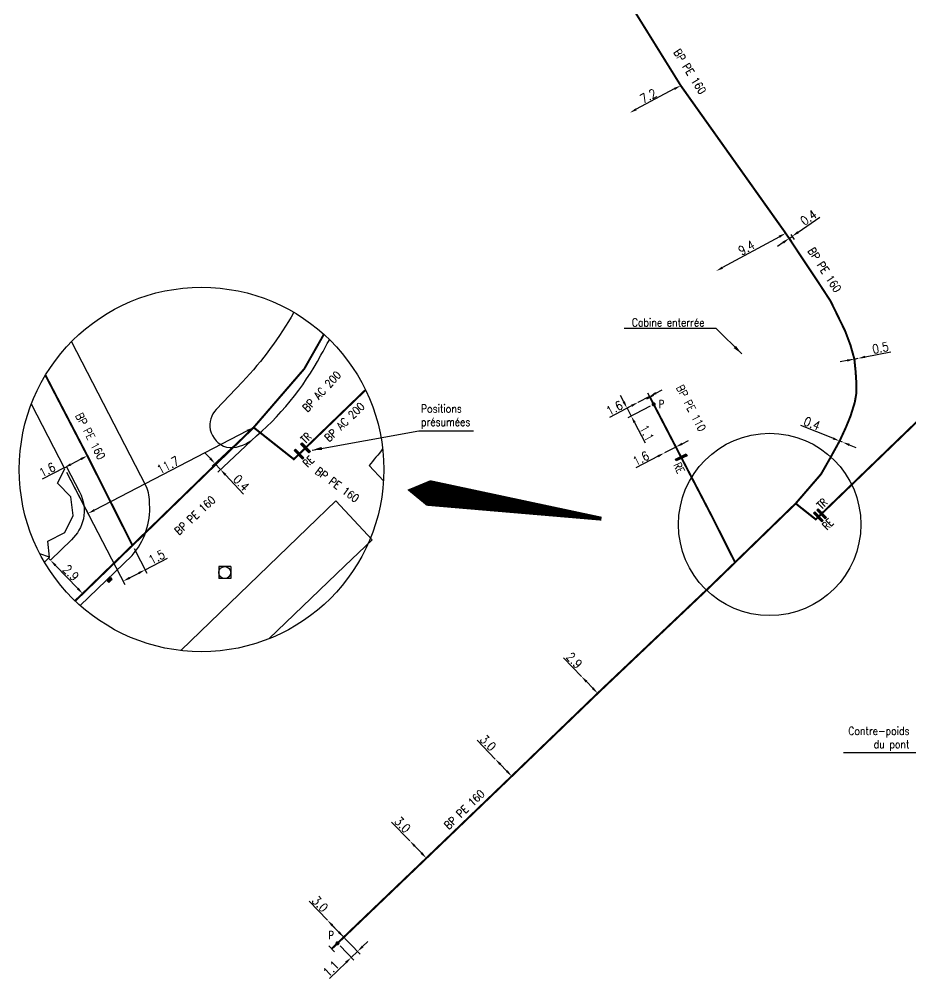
# Model space of a CAD drawing. Header units: millimetres. Extents: x 185000 to 186000, y 127990 to 129010.
# Drawn here: x 185742 to 185853.4, y 128141.6 to 128261.5 of the extents above; entities that cross this region are included whole.
import ezdxf
from ezdxf.enums import TextEntityAlignment as Align

# ---------------------------------------------------------------- set-up
doc = ezdxf.new("R2010")
doc.units = ezdxf.units.MM
doc.header["$PDMODE"] = 34
doc.linetypes.add('L_25_AP', pattern=[2000, 1000, 1000])
doc.linetypes.add('L_25_PE', pattern=[2000, 1000, 1000])
doc.layers.get('0').update_dxf_attribs({"linetype": 'CONTINUOUS'})
doc.layers.get('DEFPOINTS').update_dxf_attribs({"linetype": 'CONTINUOUS'})
for name, color, linetype in [('L_150', 1, 'CONTINUOUS'), ('L_300', 7, 'CONTINUOUS'), ('L_340', 7, 'CONTINUOUS'), ('L_900', 7, 'CONTINUOUS')]:
    doc.layers.add(name, color=color, linetype=linetype)
doc.styles.add('G_ROMANS', font='ROMANS.SHX', dxfattribs={"width": 0.75})
doc.styles.get("Standard").update_dxf_attribs({"font": 'romans.shx', "width": 0.85})
doc.dimstyles.get("Standard").update_dxf_attribs({"dimtxt": 1.5, "dimasz": 1.2, "dimexe": 0.625, "dimexo": 0.625, "dimgap": 0.25, "dimtad": 1, "dimdec": 1, "dimzin": 0, "dimdsep": 46, "dimtxsty": 'Standard', "dimcen": -0.5, "dimadec": 0, "dimazin": 0, "dimtfac": 1, "dimtdec": 1, "dimtmove": 0, "dimatfit": 3, "dimfxl": 0, "dimtolj": 1, "dimtzin": 0, "dimarcsym": 0})

# ---------------------------------------------------------------- blocks, each defined once
blk = doc.blocks.new('*D153')
at = {"layer": 'DEFPOINTS', "color": 0, "linetype": 'Continuous', "transparency": 16777216}
for p in [(185824.68, 128253.19), (185818.33, 128249.8), (185818.33, 128249.8)]:
    blk.add_point(p, dxfattribs=at)
at = {"layer": 'L_150', "color": 0, "linetype": 'Continuous', "lineweight": -2, "transparency": 16777216}
blk.add_line((185823.88, 128252.77), (185819.12, 128250.23), dxfattribs=at)
at = {"layer": 'L_150', "color": 0, "linetype": 'Continuous', "transparency": 16777216}
for points in [[(185823.81, 128252.9), (185823.95, 128252.64), (185824.68, 128253.19)], [(185819.05, 128250.36), (185819.19, 128250.09), (185818.33, 128249.8)]]:
    blk.add_solid(points, dxfattribs=at)
at = {"layer": 'L_150', "color": 0, "linetype": 'Continuous', "transparency": 16777216, "insert": (185820.64, 128251.89), "char_height": 1.125, "attachment_point": 5, "rotation": 28.116}
blk.add_mtext('\\A1;7.2', dxfattribs=at)
blk = doc.blocks.new('*D155')
at = {"layer": 'DEFPOINTS', "color": 0, "linetype": 'Continuous', "transparency": 16777216}
for p in [(185837.79, 128234.74), (185829.1, 128230.01), (185829.1, 128230.01)]:
    blk.add_point(p, dxfattribs=at)
at = {"layer": 'L_150', "color": 0, "linetype": 'Continuous', "lineweight": -2, "transparency": 16777216}
blk.add_line((185837, 128234.31), (185829.89, 128230.44), dxfattribs=at)
at = {"layer": 'L_150', "color": 0, "linetype": 'Continuous', "transparency": 16777216}
for points in [[(185836.92, 128234.44), (185837.07, 128234.18), (185837.79, 128234.74)], [(185829.82, 128230.57), (185829.96, 128230.31), (185829.1, 128230.01)]]:
    blk.add_solid(points, dxfattribs=at)
at = {"layer": 'L_150', "color": 0, "linetype": 'Continuous', "transparency": 16777216, "insert": (185832.9, 128232.93), "char_height": 1.125, "attachment_point": 5, "rotation": 28.5657}
blk.add_mtext('\\A1;9.4', dxfattribs=at)
blk = doc.blocks.new('*D156')
at = {"layer": 'DEFPOINTS', "color": 0, "linetype": 'Continuous', "transparency": 16777216}
for p in [(185846.37, 128219.02), (185846.84, 128219.11), (185846.84, 128219.11)]:
    blk.add_point(p, dxfattribs=at)
at = {"layer": 'L_150', "color": 0, "linetype": 'Continuous', "lineweight": -2, "transparency": 16777216}
for p, q in [((185847.72, 128219.28), (185850.94, 128219.91)), ((185845.49, 128218.84), (185844.6, 128218.67)), ((185846.37, 128219.02), (185846.84, 128219.11))]:
    blk.add_line(p, q, dxfattribs=at)
at = {"layer": 'L_150', "color": 0, "linetype": 'Continuous', "transparency": 16777216}
for points in [[(185845.46, 128218.99), (185845.51, 128218.7), (185846.37, 128219.02)], [(185847.69, 128219.43), (185847.75, 128219.14), (185846.84, 128219.11)]]:
    blk.add_solid(points, dxfattribs=at)
at = {"layer": 'L_150', "color": 0, "linetype": 'Continuous', "transparency": 16777216, "insert": (185849.63, 128220.42), "char_height": 1.125, "attachment_point": 5, "rotation": 11.0788}
blk.add_mtext('\\A1;0.5', dxfattribs=at)
blk = doc.blocks.new('*D157')
at = {"layer": 'DEFPOINTS', "color": 0, "linetype": 'Continuous', "transparency": 16777216}
for p in [(185844.53, 128208.78), (185844.9, 128208.63), (185844.9, 128208.63)]:
    blk.add_point(p, dxfattribs=at)
at = {"layer": 'L_150', "color": 0, "linetype": 'Continuous', "lineweight": -2, "transparency": 16777216}
for p, q in [((185843.69, 128209.12), (185839.69, 128210.71)), ((185844.9, 128208.63), (185844.53, 128208.78)), ((185845.73, 128208.3), (185846.57, 128207.97))]:
    blk.add_line(p, q, dxfattribs=at)
at = {"layer": 'L_150', "color": 0, "linetype": 'Continuous', "transparency": 16777216}
for points in [[(185843.75, 128209.25), (185843.63, 128208.98), (185844.53, 128208.78)], [(185845.79, 128208.44), (185845.68, 128208.16), (185844.9, 128208.63)]]:
    blk.add_solid(points, dxfattribs=at)
at = {"layer": 'L_150', "color": 0, "linetype": 'Continuous', "transparency": 16777216, "insert": (185841.09, 128210.96), "char_height": 1.125, "attachment_point": 5, "rotation": 338.248}
blk.add_mtext('\\A1;0.4', dxfattribs=at)
blk = doc.blocks.new('*D158')
at = {"layer": 'DEFPOINTS', "color": 0, "linetype": 'Continuous', "transparency": 16777216}
for p in [(185819.34, 128213.6), (185819.34, 128213.6), (185821.29, 128213.38)]:
    blk.add_point(p, dxfattribs=at)
at = {"layer": 'L_150', "color": 0, "linetype": 'Continuous', "lineweight": -2, "transparency": 16777216}
for p, q in [((185821.07, 128213.8), (185820.56, 128214.76)), ((185821.58, 128214.77), (185822.38, 128215.18)), ((185820.78, 128214.35), (185819.34, 128213.6)), ((185818.54, 128213.18), (185815.76, 128211.72))]:
    blk.add_line(p, q, dxfattribs=at)
at = {"layer": 'L_150', "color": 0, "linetype": 'Continuous', "transparency": 16777216}
for points in [[(185821.51, 128214.9), (185821.65, 128214.63), (185820.78, 128214.35)], [(185818.47, 128213.31), (185818.61, 128213.05), (185819.34, 128213.6)]]:
    blk.add_solid(points, dxfattribs=at)
at = {"layer": 'L_150', "color": 0, "linetype": 'Continuous', "transparency": 16777216, "insert": (185816.4, 128212.91), "char_height": 1.125, "attachment_point": 5, "rotation": 27.5888}
blk.add_mtext('\\A1;1.6', dxfattribs=at)
blk = doc.blocks.new('*D159')
at = {"layer": 'DEFPOINTS', "color": 0, "linetype": 'Continuous', "transparency": 16777216}
for p in [(185824.05, 128208.02), (185822.64, 128207.28), (185822.64, 128207.28)]:
    blk.add_point(p, dxfattribs=at)
at = {"layer": 'L_150', "color": 0, "linetype": 'Continuous', "lineweight": -2, "transparency": 16777216}
for p, q in [((185824.85, 128208.43), (185825.65, 128208.85)), ((185824.05, 128208.02), (185822.64, 128207.28)), ((185821.84, 128206.87), (185819.05, 128205.42))]:
    blk.add_line(p, q, dxfattribs=at)
at = {"layer": 'L_150', "color": 0, "linetype": 'Continuous', "transparency": 16777216}
for points in [[(185824.78, 128208.56), (185824.92, 128208.3), (185824.05, 128208.02)], [(185821.77, 128207), (185821.91, 128206.74), (185822.64, 128207.28)]]:
    blk.add_solid(points, dxfattribs=at)
at = {"layer": 'L_150', "color": 0, "linetype": 'Continuous', "transparency": 16777216, "insert": (185819.7, 128206.6), "char_height": 1.125, "attachment_point": 5, "rotation": 27.4272}
blk.add_mtext('\\A1;1.6', dxfattribs=at)
blk = doc.blocks.new('*D160')
at = {"layer": 'DEFPOINTS', "color": 0, "linetype": 'Continuous', "transparency": 16777216}
for p in [(185812.27, 128179.36), (185812.27, 128179.36), (185814.3, 128177.25)]:
    blk.add_point(p, dxfattribs=at)
at = {"layer": 'L_150', "color": 0, "linetype": 'Continuous', "lineweight": -2, "transparency": 16777216}
for p, q in [((185812.27, 128179.36), (185810.03, 128181.7)), ((185813.68, 128177.9), (185812.9, 128178.72))]:
    blk.add_line(p, q, dxfattribs=at)
at = {"layer": 'L_150', "color": 0, "linetype": 'Continuous', "transparency": 16777216}
for points in [[(185813.01, 128178.82), (185812.79, 128178.61), (185812.27, 128179.36)], [(185813.79, 128178), (185813.57, 128177.8), (185814.3, 128177.25)]]:
    blk.add_solid(points, dxfattribs=at)
at = {"layer": 'L_150', "color": 0, "linetype": 'Continuous', "transparency": 16777216, "insert": (185811.38, 128181.37), "char_height": 1.125, "attachment_point": 5, "rotation": 313.8499}
blk.add_mtext('\\A1;2.9', dxfattribs=at)
blk = doc.blocks.new('*D161')
at = {"layer": 'DEFPOINTS', "color": 0, "linetype": 'Continuous', "transparency": 16777216}
for p in [(185801.51, 128169.03), (185801.51, 128169.03), (185803.56, 128166.89)]:
    blk.add_point(p, dxfattribs=at)
at = {"layer": 'L_150', "color": 0, "linetype": 'Continuous', "lineweight": -2, "transparency": 16777216}
for p, q in [((185801.51, 128169.03), (185799.24, 128171.39)), ((185802.94, 128167.54), (185802.14, 128168.38))]:
    blk.add_line(p, q, dxfattribs=at)
at = {"layer": 'L_150', "color": 0, "linetype": 'Continuous', "transparency": 16777216}
for points in [[(185802.25, 128168.48), (185802.03, 128168.28), (185801.51, 128169.03)], [(185803.05, 128167.65), (185802.83, 128167.44), (185803.56, 128166.89)]]:
    blk.add_solid(points, dxfattribs=at)
at = {"layer": 'L_150', "color": 0, "linetype": 'Continuous', "transparency": 16777216, "insert": (185800.61, 128171.06), "char_height": 1.125, "attachment_point": 5, "rotation": 313.8499}
blk.add_mtext('\\A1;3.0', dxfattribs=at)
blk = doc.blocks.new('*D162')
at = {"layer": 'DEFPOINTS', "color": 0, "linetype": 'Continuous', "transparency": 16777216}
for p in [(185790.83, 128158.81), (185790.83, 128158.81), (185792.9, 128156.65)]:
    blk.add_point(p, dxfattribs=at)
at = {"layer": 'L_150', "color": 0, "linetype": 'Continuous', "lineweight": -2, "transparency": 16777216}
for p, q in [((185790.83, 128158.81), (185788.56, 128161.17)), ((185792.28, 128157.3), (185791.46, 128158.16))]:
    blk.add_line(p, q, dxfattribs=at)
at = {"layer": 'L_150', "color": 0, "linetype": 'Continuous', "transparency": 16777216}
for points in [[(185791.56, 128158.26), (185791.35, 128158.06), (185790.83, 128158.81)], [(185792.39, 128157.41), (185792.17, 128157.2), (185792.9, 128156.65)]]:
    blk.add_solid(points, dxfattribs=at)
at = {"layer": 'L_150', "color": 0, "linetype": 'Continuous', "transparency": 16777216, "insert": (185789.92, 128160.83), "char_height": 1.125, "attachment_point": 5, "rotation": 313.8805}
blk.add_mtext('\\A1;3.0', dxfattribs=at)
blk = doc.blocks.new('*D163')
at = {"layer": 'DEFPOINTS', "color": 0, "linetype": 'Continuous', "transparency": 16777216}
for p in [(185780.53, 128148.9), (185781.8, 128146.02), (185784.29, 128144.99)]:
    blk.add_point(p, dxfattribs=at)
at = {"layer": 'L_300', "color": 0, "linetype": 'Continuous', "lineweight": -2, "transparency": 16777216}
for p, q in [((185780.85, 128148.56), (185784.62, 128144.65)), ((185782.13, 128145.68), (185783.84, 128143.9)), ((185784.94, 128145.61), (185785.59, 128146.24)), ((185784.29, 128144.99), (185783.51, 128144.24)), ((185782.87, 128143.62), (185780.8, 128141.63))]:
    blk.add_line(p, q, dxfattribs=at)
at = {"layer": 'L_300', "color": 0, "linetype": 'Continuous', "transparency": 16777216}
for points in [[(185784.84, 128145.72), (185785.05, 128145.51), (185784.29, 128144.99)], [(185782.76, 128143.73), (185782.97, 128143.51), (185783.51, 128144.24)]]:
    blk.add_solid(points, dxfattribs=at)
at = {"layer": 'L_300', "color": 0, "linetype": 'Continuous', "transparency": 16777216, "insert": (185780.98, 128142.85), "char_height": 1.125, "attachment_point": 5, "rotation": 43.8805}
blk.add_mtext('\\A1;1.1', dxfattribs=at)
blk = doc.blocks.new('*D164')
at = {"layer": 'DEFPOINTS', "color": 0, "linetype": 'Continuous', "transparency": 16777216}
for p in [(185780.53, 128148.9), (185780.53, 128148.9), (185782.58, 128146.77)]:
    blk.add_point(p, dxfattribs=at)
at = {"layer": 'L_150', "color": 0, "linetype": 'Continuous', "lineweight": -2, "transparency": 16777216}
for p, q in [((185780.53, 128148.9), (185778.26, 128151.27)), ((185781.96, 128147.42), (185781.15, 128148.25))]:
    blk.add_line(p, q, dxfattribs=at)
at = {"layer": 'L_150', "color": 0, "linetype": 'Continuous', "transparency": 16777216}
for points in [[(185781.26, 128148.36), (185781.05, 128148.15), (185780.53, 128148.9)], [(185782.07, 128147.52), (185781.85, 128147.31), (185782.58, 128146.77)]]:
    blk.add_solid(points, dxfattribs=at)
at = {"layer": 'L_150', "color": 0, "linetype": 'Continuous', "transparency": 16777216, "insert": (185779.62, 128150.93), "char_height": 1.125, "attachment_point": 5, "rotation": 313.8805}
blk.add_mtext('\\A1;3.0', dxfattribs=at)
blk = doc.blocks.new('L_340_07')
at = {"color": 0, "linetype": 'Continuous', "const_width": 0.25, "flags": 128}
blk.add_lwpolyline([(0, 0), (0.35, 0)], dxfattribs=at)
at = {"color": 0, "linetype": 'Continuous', "flags": 128}
blk.add_lwpolyline([(0.35, -0.5), (0.35, 0.5)], dxfattribs=at)
at = {"color": 0, "linetype": 'Continuous', "width": 0.75, "flags": 3}
for tag, p in [('DEF_LEG', (0.72, -3.47)), ('DEF_COUP', (0.72, -5.97)), ('DEF_TYPE', (0.72, -8.47))]:
    blk.add_attdef(tag, text='', height=1.2, dxfattribs=at).set_placement(p, align=Align.MIDDLE)
blk = doc.blocks.new('*D166')
at = {"layer": 'DEFPOINTS', "color": 0, "linetype": 'Continuous', "transparency": 16777216}
for p in [(185819.34, 128213.6), (185817.97, 128212.88), (185821.3, 128213.36)]:
    blk.add_point(p, dxfattribs=at)
at = {"layer": 'L_300', "color": 0, "linetype": 'Continuous', "lineweight": -2, "transparency": 16777216}
for p, q in [((185817.56, 128213.68), (185817.14, 128214.48)), ((185818.92, 128213.38), (185817.56, 128212.66)), ((185817.97, 128212.88), (185818.49, 128211.89)), ((185820.88, 128213.14), (185818.08, 128211.67)), ((185818.91, 128211.09), (185820.24, 128208.55))]:
    blk.add_line(p, q, dxfattribs=at)
at = {"layer": 'L_300', "color": 0, "linetype": 'Continuous', "transparency": 16777216}
for points in [[(185817.69, 128213.75), (185817.42, 128213.61), (185817.97, 128212.88)], [(185819.04, 128211.16), (185818.78, 128211.02), (185818.49, 128211.89)]]:
    blk.add_solid(points, dxfattribs=at)
at = {"layer": 'L_300', "color": 0, "linetype": 'Continuous', "transparency": 16777216, "insert": (185820.45, 128209.77), "char_height": 1.125, "attachment_point": 5, "rotation": 297.5888}
blk.add_mtext('\\A1;1.1', dxfattribs=at)
blk = doc.blocks.new('L_340_21')
at = {"linetype": 'Continuous'}
blk.add_hatch(color=0, dxfattribs=at).paths.add_polyline_path([(0.125, 0.75), (-0.125, 0.75), (-0.125, -0.75), (0.125, -0.75)])
at = {"color": 0, "linetype": 'Continuous'}
blk.add_lwpolyline([(-0.125, 0.75), (0.125, 0.75), (0.125, -0.75), (-0.125, -0.75)], close=True, dxfattribs=at)
at = {"color": 0, "linetype": 'Continuous', "width": 0.75}
for tag, height, flags, p in [('RE', 1, 8, (0, 2)), ('DEF_LEG', 1.2, 3, (0, -5)), ('DEF_COUP', 1.2, 3, (0, -7.5)), ('DEF_TYPE', 1.2, 3, (0, -10))]:
    blk.add_attdef(tag, text='', height=height, dxfattribs=dict(at, flags=flags)).set_placement(p, align=Align.MIDDLE)
blk = doc.blocks.new('L_340_19')
at = {"linetype": 'Continuous'}
blk.add_hatch(color=0, dxfattribs=at).paths.add_polyline_path([(0.12, 0.75), (-0.12, 0.75), (-0.12, -0.75), (0.12, -0.75)])
at = {"color": 0, "linetype": 'Continuous'}
blk.add_lwpolyline([(-0.12, 0.75), (0.12, 0.75), (0.12, -0.75), (-0.12, -0.75)], close=True, dxfattribs=at)
at = {"color": 0, "linetype": 'Continuous', "width": 0.75}
for tag, height, flags, p in [('TR', 1, 8, (0, 1.98)), ('DEF_LEG', 1.2, 3, (0, -5)), ('DEF_COUP', 1.2, 3, (0, -7.5)), ('DEF_TYPE', 1.2, 3, (0, -10))]:
    blk.add_attdef(tag, text='', height=height, dxfattribs=dict(at, flags=flags)).set_placement(p, align=Align.MIDDLE)
blk = doc.blocks.new('L_300_12')
at = {"color": 0, "linetype": 'Continuous', "const_width": 0.248, "flags": 128}
blk.add_lwpolyline([(-0.13, 0, 1), (0.13, 0, 1)], format="xyb", close=True, dxfattribs=at)
at = {"linetype": 'Continuous', "style": 'G_ROMANS', "width": 0.75}
blk.add_attdef('P', text='', height=1, dxfattribs=at).set_placement((0, 1.33), align=Align.MIDDLE_CENTER)
at = {"color": 0, "linetype": 'Continuous', "width": 0.75, "flags": 3}
for tag, p in [('DEF_LEG', (0, -5)), ('DEF_COUP', (0, -7.5)), ('DEF_TYPE', (0, -10))]:
    blk.add_attdef(tag, text='', height=1.2, dxfattribs=at).set_placement(p, align=Align.MIDDLE)
blk = doc.blocks.new('*D219')
at = {"layer": 'DEFPOINTS', "color": 0, "linetype": 'Continuous', "transparency": 16777216}
for p in [(185837.79, 128234.74), (185838.18, 128234.96), (185838.6, 128234.35)]:
    blk.add_point(p, dxfattribs=at)
at = {"layer": 'L_150', "color": 0, "linetype": 'Continuous', "lineweight": -2, "transparency": 16777216}
for p, q in [((185839.34, 128234.87), (185842.07, 128236.76)), ((185838.05, 128234.36), (185838.5, 128233.71)), ((185838.23, 128234.1), (185838.6, 128234.35)), ((185838.45, 128234.58), (185838.87, 128233.97)), ((185837.49, 128233.58), (185836.75, 128233.07))]:
    blk.add_line(p, q, dxfattribs=at)
at = {"layer": 'L_150', "color": 0, "linetype": 'Continuous', "transparency": 16777216}
for points in [[(185837.41, 128233.71), (185837.58, 128233.46), (185838.23, 128234.1)], [(185839.26, 128234.99), (185839.43, 128234.74), (185838.6, 128234.35)]]:
    blk.add_solid(points, dxfattribs=at)
at = {"layer": 'L_150', "color": 0, "linetype": 'Continuous', "transparency": 16777216, "insert": (185840.65, 128236.69), "char_height": 1.125, "attachment_point": 5, "rotation": 34.76}
blk.add_mtext('\\A1;0.4', dxfattribs=at)
blk = doc.blocks.new('T400')
for p, q in [((-0.15, 0.3), (0.15, 0.3)), ((-0.15, -0.25), (-0.15, 0.3)), ((-0.15, 0.15), (0.15, 0.15)), ((-0.15, 0), (0.15, 0)), ((0.15, 0.3), (0.15, -0.25)), ((-0.15, -0.15), (0.15, -0.15)), ((-0.15, -0.25), (-0.15, -0.3)), ((-0.15, -0.3), (0.15, -0.3)), ((0.15, -0.3), (0.15, -0.25))]:
    blk.add_line(p, q)
blk = doc.blocks.new('*D1813')
at = {"layer": 'DEFPOINTS', "color": 0, "linetype": 'Continuous', "transparency": 16777216}
for p in [(185745.94, 128193.88), (185745.94, 128193.88), (185749.96, 128189.7)]:
    blk.add_point(p, dxfattribs=at)
at = {"layer": 'L_900', "color": 0, "linetype": 'Continuous', "lineweight": -2, "transparency": 16777216}
blk.add_line((185749.34, 128190.35), (185746.56, 128193.23), dxfattribs=at)
at = {"layer": 'L_900', "color": 0, "linetype": 'Continuous', "transparency": 16777216}
for points in [[(185746.67, 128193.34), (185746.46, 128193.13), (185745.94, 128193.88)], [(185749.45, 128190.46), (185749.23, 128190.25), (185749.96, 128189.7)]]:
    blk.add_solid(points, dxfattribs=at)
at = {"layer": 'L_900', "color": 0, "linetype": 'Continuous', "transparency": 16777216, "insert": (185748.49, 128192.31), "char_height": 1.125, "attachment_point": 5, "rotation": 313.9143}
blk.add_mtext('\\A1;2.9', dxfattribs=at)
blk = doc.blocks.new('*D1814')
at = {"layer": 'DEFPOINTS', "color": 0, "linetype": 'Continuous', "ltscale": 0.5, "transparency": 16777216}
for p in [(185771.32, 128210.47), (185771.35, 128209.12), (185767.18, 128205.22)]:
    blk.add_point(p, dxfattribs=at)
at = {"layer": 'L_900', "color": 0, "linetype": 'Continuous', "lineweight": -2, "ltscale": 0.5, "transparency": 16777216}
for p, q in [((185770.97, 128210.15), (185766.15, 128205.64)), ((185771.01, 128208.8), (185766.83, 128204.9)), ((185765.88, 128206.62), (185765.26, 128207.27)), ((185766.49, 128205.96), (185767.18, 128205.22)), ((185767.79, 128204.57), (185770.06, 128202.14))]:
    blk.add_line(p, q, dxfattribs=at)
at = {"layer": 'L_900', "color": 0, "linetype": 'Continuous', "ltscale": 0.5, "transparency": 16777216}
for points in [[(185765.99, 128206.72), (185765.77, 128206.51), (185766.49, 128205.96)], [(185767.9, 128204.67), (185767.68, 128204.46), (185767.18, 128205.22)]]:
    blk.add_solid(points, dxfattribs=at)
at = {"layer": 'L_900', "color": 0, "linetype": 'Continuous', "ltscale": 0.5, "transparency": 16777216, "insert": (185769.78, 128203.54), "char_height": 1.125, "attachment_point": 5, "rotation": 313.0543}
blk.add_mtext('\\A1;0.4', dxfattribs=at)
blk = doc.blocks.new('*D1815')
at = {"layer": 'DEFPOINTS', "color": 0, "linetype": 'Continuous', "transparency": 16777216}
for p in [(185771.32, 128210.47), (185747.74, 128205.31), (185750.64, 128199.73)]:
    blk.add_point(p, dxfattribs=at)
at = {"layer": 'L_900', "color": 0, "linetype": 'Continuous', "lineweight": -2, "transparency": 16777216}
for p, q in [((185770.52, 128210.05), (185751.43, 128200.15)), ((185747.96, 128204.89), (185750.85, 128199.32))]:
    blk.add_line(p, q, dxfattribs=at)
at = {"layer": 'L_900', "color": 0, "linetype": 'Continuous', "transparency": 16777216}
for points in [[(185770.45, 128210.18), (185770.59, 128209.92), (185771.32, 128210.47)], [(185751.37, 128200.28), (185751.5, 128200.01), (185750.64, 128199.73)]]:
    blk.add_solid(points, dxfattribs=at)
at = {"layer": 'L_900', "color": 0, "linetype": 'Continuous', "transparency": 16777216, "insert": (185760.63, 128205.77), "char_height": 1.125, "attachment_point": 5, "rotation": 27.4272}
blk.add_mtext('\\A1;11.7', dxfattribs=at)
blk = doc.blocks.new('*D1816')
at = {"layer": 'DEFPOINTS', "color": 0, "linetype": 'Continuous', "transparency": 16777216}
for p in [(185747.74, 128205.31), (185756.18, 128195.74), (185755.03, 128191.26)]:
    blk.add_point(p, dxfattribs=at)
at = {"layer": 'L_900', "color": 0, "linetype": 'Continuous', "lineweight": -2, "transparency": 16777216}
for p, q in [((185747.96, 128204.89), (185755.25, 128190.85)), ((185756.39, 128195.33), (185757.98, 128192.27)), ((185757.76, 128192.68), (185760.55, 128194.13)), ((185755.83, 128191.68), (185756.97, 128192.27))]:
    blk.add_line(p, q, dxfattribs=at)
at = {"layer": 'L_900', "color": 0, "linetype": 'Continuous', "transparency": 16777216}
for points in [[(185756.9, 128192.4), (185757.03, 128192.14), (185757.76, 128192.68)], [(185755.76, 128191.81), (185755.9, 128191.55), (185755.03, 128191.26)]]:
    blk.add_solid(points, dxfattribs=at)
at = {"layer": 'L_900', "color": 0, "linetype": 'Continuous', "transparency": 16777216, "insert": (185759.21, 128194.28), "char_height": 1.125, "attachment_point": 5, "rotation": 27.4272}
blk.add_mtext('\\A1;1.5', dxfattribs=at)
blk = doc.blocks.new('*D1817')
at = {"layer": 'DEFPOINTS', "color": 0, "linetype": 'Continuous', "transparency": 16777216}
for p in [(185750.55, 128206.93), (185747.67, 128205.44), (185747.67, 128205.44)]:
    blk.add_point(p, dxfattribs=at)
at = {"layer": 'L_900', "color": 0, "linetype": 'Continuous', "lineweight": -2, "transparency": 16777216}
for p, q in [((185749.75, 128206.52), (185748.47, 128205.85)), ((185747.67, 128205.44), (185744.89, 128203.99))]:
    blk.add_line(p, q, dxfattribs=at)
at = {"layer": 'L_900', "color": 0, "linetype": 'Continuous', "transparency": 16777216}
for points in [[(185749.68, 128206.65), (185749.82, 128206.38), (185750.55, 128206.93)], [(185748.4, 128205.99), (185748.54, 128205.72), (185747.67, 128205.44)]]:
    blk.add_solid(points, dxfattribs=at)
at = {"layer": 'L_900', "color": 0, "linetype": 'Continuous', "transparency": 16777216, "insert": (185745.53, 128205.17), "char_height": 1.125, "attachment_point": 5, "rotation": 27.4272}
blk.add_mtext('\\A1;1.6', dxfattribs=at)

msp = doc.modelspace()

# ---------------------------------------------------------------- linework, layer by layer
at = {"layer": 'L_150', "linetype": 'L_25_PE', "const_width": 0.25, "flags": 128}
for points in [[(185794.89, 128309.69), (185795.09, 128309.4), (185794.1, 128307.36), (185795.69, 128305.03), (185801.5, 128296.05), (185808.13, 128286.89), (185818.33, 128272.14), (185818.49, 128271.89), (185816.77, 128265.93), (185824.68, 128253.19), (185837.79, 128234.74), (185841.99, 128228.42), (185843.4, 128226.26), (185845.23, 128222.5), (185845.88, 128220.77), (185846.37, 128219.02), (185846.53, 128217.44), (185846.63, 128215.9), (185846.63, 128214.79), (185846.42, 128213.59), (185845.89, 128211.88), (185845.31, 128210.47), (185844.53, 128208.78), (185843.31, 128206.57), (185842.21, 128204.64), (185839.04, 128200.97), (185839.04, 128200.97), (185831.47, 128193.61), (185828.36, 128190.59), (185814.3, 128177.25), (185803.56, 128166.89), (185792.9, 128156.65), (185782.58, 128146.77), (185781.8, 128146.02), (185781.32, 128145.56)], [(185821, 128213.94), (185821.3, 128213.36), (185824.07, 128208.03), (185824.74, 128206.73), (185828.66, 128199.2), (185831.47, 128193.61)], [(185839.04, 128200.97), (185841.55, 128198.98), (185841.88, 128199.3), (185842.28, 128199.69)]]:
    msp.add_lwpolyline(points, dxfattribs=at)
at = {"layer": 'L_150', "linetype": 'L_25_AP', "const_width": 0.25, "flags": 128}
msp.add_lwpolyline([(185842.28, 128199.69), (185856.47, 128213.4), (185861.65, 128216.93), (185883.25, 128231.67), (185884.56, 128232.58)], dxfattribs=at)
at = {"layer": 'L_900'}
msp.add_line((185745.81, 128194.25), (185744.61, 128194.7), dxfattribs=at)
at = {"layer": 'L_900', "color": 252}
for p, q in [((185768.46, 128193.09), (185766.96, 128193.09)), ((185766.96, 128193.09), (185766.96, 128191.59)), ((185768.46, 128193.09), (185768.46, 128191.59)), ((185768.46, 128191.59), (185766.96, 128191.59))]:
    msp.add_line(p, q, dxfattribs=at)
at = {"layer": 'L_900', "color": 252, "flags": 128}
for points in [[(185776.34, 128224.86, -0.061952), (185769.93, 128216.18), (185766.64, 128212.72, 0.2391), (185765.9, 128210.19, 0.2673), (185767.94, 128207.99, 0.1968), (185771.04, 128208.86, 0.0966), (185779.72, 128219.49, 0.00443), (185780.79, 128221.44)], [(185749.64, 128188.23), (185756.13, 128194.48, 0.2007), (185758.32, 128200.9, 0.1172), (185757.89, 128203.12), (185748.58, 128221.2)], [(185787.44, 128207.8, -0.012422), (185785.75, 128205.72), (185787.54, 128203.79)], [(185747.67, 128205.44), (185747.93, 128205.57), (185749.58, 128202.41, -0.1723), (185750.06, 128199.04, -0.145), (185748.56, 128196.43), (185745.94, 128193.88), (185745.7, 128194.13)]]:
    msp.add_lwpolyline(points, format="xyb", dxfattribs=at)
at = {"layer": 'L_900', "color": 1, "linetype": 'Continuous', "const_width": 0.25, "flags": 128}
for points in [[(185780.09, 128222.11), (185779.85, 128221.67), (185777.65, 128217.8), (185771.32, 128210.47), (185771.32, 128210.47), (185756.18, 128195.74), (185749.96, 128189.7), (185749.02, 128188.81)], [(185745.31, 128217), (185750.55, 128206.93), (185756.18, 128195.74)], [(185777.8, 128207.91), (185785.3, 128215.16)], [(185771.32, 128210.47), (185776.34, 128206.5), (185777, 128207.14), (185777.8, 128207.91)]]:
    msp.add_lwpolyline(points, dxfattribs=at)
at = {"layer": 'L_900', "color": 252, "flags": 128}
for points in [[(185745.19, 128193.65), (185745.81, 128194.25), (185745.59, 128196.26), (185747.72, 128197.35), (185748.78, 128199.46), (185748.47, 128201.79), (185746.83, 128203.49), (185747.74, 128205.31), (185743.55, 128213.39)], [(185773.24, 128184.07), (185782.71, 128193.17), (185786.14, 128196.41), (185781.6, 128201.3), (185778.07, 128197.88), (185762.23, 128182.6)]]:
    msp.add_lwpolyline(points, dxfattribs=at)
at = {"layer": 'L_900', "color": 254, "linetype": 'Continuous'}
msp.add_lwpolyline([(185814.78, 128199.07, 0.491, 2.95, 0), (185795.35, 128201.96, 5.89, 0, 0), (185790.5, 128202.68, 5.89, 0, 0)], format="xyseb", dxfattribs=at)
at = {"layer": 'L_900', "ltscale": 0.5}
for centre, radius in [((185764.81, 128205.22), 22.77), ((185835.79, 128198.35), 11.39)]:
    msp.add_circle(centre, radius, dxfattribs=at)
at = {"layer": 'L_900', "color": 252}
msp.add_ellipse((185767.71, 128192.34), major_axis=(-0.53, 0.53), ratio=1, start_param=3.926991, end_param=10.210176, dxfattribs=at)

# ---------------------------------------------------------------- block references
at = {"layer": 'L_300'}
ref = msp.add_blockref('L_300_12', (185821.3, 128213.36), dxfattribs=dict(at, rotation=26.20803632414288))
ref.add_attrib('P', 'P', dxfattribs={"layer": '0', "linetype": 'Continuous', "height": 1, "style": 'G_ROMANS', "width": 0.75}).set_placement((185822.28, 128213.4), align=Align.MIDDLE_CENTER)
ref = msp.add_blockref('L_300_12', (185781.8, 128146.02), dxfattribs=dict(at, rotation=26.20803632414288))
ref.add_attrib('P', 'P', dxfattribs={"layer": '0', "linetype": 'Continuous', "height": 1, "style": 'G_ROMANS', "width": 0.75}).set_placement((185781, 128147.03), align=Align.MIDDLE_CENTER)
at = {"layer": 'L_340'}
for p, rotation in [((185821, 128213.94), 117.4272381441476), ((185781.32, 128145.56), 223.8804651835342)]:
    msp.add_blockref('L_340_07', p, dxfattribs=dict(at, rotation=rotation))
ref = msp.add_blockref('L_340_21', (185824.74, 128206.73), dxfattribs=dict(at, rotation=295.2778609261006))
ref.add_attrib('RE', 'RE', dxfattribs={"layer": '0', "color": 0, "linetype": 'Continuous', "height": 1, "rotation": 295.2779, "style": 'G_ROMANS', "width": 0.75, "flags": 8}).set_placement((185824.48, 128205.42), align=Align.MIDDLE)
at = {"layer": 'L_340', "ltscale": 0.5}
ref = msp.add_blockref('L_340_19', (185842.28, 128199.69), dxfattribs=dict(at, rotation=44.01384218622245))
ref.add_attrib('TR', 'TR', dxfattribs={"layer": '0', "color": 0, "linetype": 'Continuous', "height": 1, "rotation": 44.0138, "width": 0.75}).set_placement((185842.35, 128200.93), align=Align.MIDDLE)
ref = msp.add_blockref('L_340_21', (185841.88, 128199.3), dxfattribs=dict(at, rotation=44.01384218374859))
ref.add_attrib('RE', 'RE', dxfattribs={"layer": '0', "color": 0, "linetype": 'Continuous', "height": 1, "rotation": 44.0138, "style": 'G_ROMANS', "width": 0.75}).set_placement((185843.06, 128198.38), align=Align.MIDDLE)
at = {"layer": 'L_900', "ltscale": 0.5}
ref = msp.add_blockref('L_340_19', (185777.8, 128207.91), dxfattribs=dict(at, rotation=44.01384218622245))
ref.add_attrib('TR', 'TR', dxfattribs={"layer": '0', "color": 0, "linetype": 'Continuous', "height": 1, "rotation": 44.0138, "width": 0.75}).set_placement((185777.87, 128209.15), align=Align.MIDDLE)
ref = msp.add_blockref('L_340_21', (185777, 128207.14), dxfattribs=dict(at, rotation=44.01384218374859))
ref.add_attrib('RE', 'RE', dxfattribs={"layer": '0', "color": 0, "linetype": 'Continuous', "height": 1, "rotation": 44.0138, "style": 'G_ROMANS', "width": 0.75}).set_placement((185778.18, 128206.21), align=Align.MIDDLE)
at = {"layer": 'L_900', "rotation": 131.9235356451198}
msp.add_blockref('T400', (185753.34, 128191.4), dxfattribs=at)

# ---------------------------------------------------------------- texts
at = {"layer": 'L_150', "linetype": 'Continuous', "width": 0.85}
for s, rotation, p in [('BP PE 160', 301.8331, (185825.82, 128254.95)), ('BP PE 160', 303.1152, (185842.65, 128230.17)), ('BP PE 110', 297.4272, (185825.97, 128212.9)), ('BP PE 160', 43.8471, (185797.64, 128162.73))]:
    msp.add_text(s, height=1, rotation=rotation, dxfattribs=at).set_placement(p, align=Align.MIDDLE)
at = {"layer": 'L_150', "linetype": 'Continuous', "insert": (185827.64, 128223.59), "char_height": 1, "attachment_point": 6}
msp.add_mtext('Cabine enterrée', dxfattribs=at)
at = {"layer": 'L_900', "color": 1, "linetype": 'Continuous', "width": 0.85}
for s, rotation, p in [('BP AC 200', 47.1484, (185779.82, 128214.98)), ('BP AC 200', 44.0138, (185782.67, 128211.15)), ('BP PE 160', 297.4272, (185750.92, 128209.39)), ('BP PE 160', 323.7866, (185781.76, 128203.31)), ('BP PE 160', 43.0543, (185763.99, 128199.49))]:
    msp.add_text(s, height=1, rotation=rotation, dxfattribs=at).set_placement(p, align=Align.MIDDLE)
at = {"layer": 'L_900', "linetype": 'Continuous', "char_height": 1}
for s, insert, attachment_point in [('Positions\\Pprésumées', (185792.23, 128211.82), 4), ('Contre-poids\\Pdu pont', (185853.26, 128171.55), 6)]:
    msp.add_mtext(s, dxfattribs=dict(at, insert=insert, attachment_point=attachment_point))

# ---------------------------------------------------------------- dimensions: what is measured, and where the dimension line sits
at = {"layer": 'L_150', "linetype": 'Continuous'}
for base, p1, p2, angle, picture, middle in [((185818.33, 128249.8), (185824.68, 128253.19), (185818.33, 128249.8), 28.116, '*D153', (185821, 128251.23)), ((185846.84, 128219.11), (185846.37, 128219.02), (185846.84, 128219.11), 191.0788, '*D156', (185849.77, 128219.68)), ((185819.34, 128213.6), (185821.29, 128213.38), (185819.34, 128213.6), 27.5888, '*D158', (185816.75, 128212.24)), ((185844.9, 128208.63), (185844.53, 128208.78), (185844.9, 128208.63), 158.248, '*D157', (185840.81, 128210.26)), ((185822.64, 128207.28), (185824.05, 128208.02), (185822.64, 128207.28), 27.4272, '*D159', (185820.04, 128205.94)), ((185812.27, 128179.36), (185814.3, 128177.25), (185812.27, 128179.36), 313.8499, '*D160', (185810.84, 128180.86)), ((185801.51, 128169.03), (185803.56, 128166.89), (185801.51, 128169.03), 313.8499, '*D161', (185800.07, 128170.54)), ((185790.83, 128158.81), (185792.9, 128156.65), (185790.83, 128158.81), 313.8805, '*D162', (185789.38, 128160.32)), ((185780.53, 128148.9), (185782.58, 128146.77), (185780.53, 128148.9), 313.8805, '*D164', (185779.08, 128150.41))]:
    dim = msp.add_linear_dim(base=base, p1=p1, p2=p2, angle=angle, dimstyle='Standard', override={"dimscale": 0.75}, dxfattribs=at)
    dim.commit()
    dim.dimension.update_dxf_attribs({"geometry": picture, "text_midpoint": middle, "dimtype": 160})
for base, p2, angle, text, override, picture, middle in [((185838.6, 128234.35), (185838.18, 128234.96), 214.76, '0.4', {"dimscale": 0.75, "dimatfit": 0}, '*D219', (185841.08, 128236.07)), ((185829.1, 128230.01), (185829.1, 128230.01), 28.5657, '9.4', {"dimscale": 0.75}, '*D155', (185833.26, 128232.28))]:
    dim = msp.add_linear_dim(base=base, p1=(185837.79, 128234.74), p2=p2, angle=angle, text=text, dimstyle='Standard', override=override, dxfattribs=at)
    dim.commit()
    dim.dimension.update_dxf_attribs({"geometry": picture, "text_midpoint": middle, "dimtype": 160})
at = {"layer": 'L_300', "linetype": 'Continuous'}
for base, p1, p2, angle, picture, middle in [((185817.97, 128212.88), (185821.3, 128213.36), (185819.34, 128213.6), 297.5888, '*D166', (185819.78, 128209.42)), ((185784.29, 128144.99), (185781.8, 128146.02), (185780.53, 128148.9), 223.8805, '*D163', (185781.5, 128142.31))]:
    dim = msp.add_linear_dim(base=base, p1=p1, p2=p2, angle=angle, dimstyle='Standard', override={"dimscale": 0.75}, dxfattribs=at)
    dim.commit()
    dim.dimension.update_dxf_attribs({"geometry": picture, "text_midpoint": middle, "dimtype": 160})
at = {"layer": 'L_900', "color": 1, "linetype": 'Continuous'}
for base, p1, p2, text, picture, middle in [((185750.64, 128199.73), (185771.32, 128210.47), (185747.74, 128205.31), '11.7', '*D1815', (185760.98, 128205.1)), ((185747.67, 128205.44), (185750.55, 128206.93), (185747.67, 128205.44), '1.6', '*D1817', (185745.88, 128204.51)), ((185755.03, 128191.26), (185756.18, 128195.74), (185747.74, 128205.31), '1.5', '*D1816', (185759.56, 128193.61))]:
    dim = msp.add_linear_dim(base=base, p1=p1, p2=p2, angle=27.4272, text=text, dimstyle='Standard', override={"dimscale": 0.75}, dxfattribs=at)
    dim.commit()
    dim.dimension.update_dxf_attribs({"geometry": picture, "text_midpoint": middle, "dimtype": 160})
at = {"layer": 'L_900', "color": 1, "linetype": 'Continuous', "ltscale": 0.5}
dim = msp.add_linear_dim(base=(185767.18, 128205.22), p1=(185771.32, 128210.47), p2=(185771.35, 128209.12), angle=133.0543, text='0.4', dimstyle='Standard', override={"dimscale": 0.75}, dxfattribs=at)
dim.commit()
dim.dimension.update_dxf_attribs({"geometry": '*D1814', "text_midpoint": (185769.23, 128203.02), "dimtype": 160})
at = {"layer": 'L_900', "color": 1, "linetype": 'Continuous'}
dim = msp.add_linear_dim(base=(185745.94, 128193.88), p1=(185749.96, 128189.7), p2=(185745.94, 128193.88), angle=313.9143, text='2.9', dimstyle='Standard', override={"dimscale": 0.75}, dxfattribs=at)
dim.commit()
dim.dimension.update_dxf_attribs({"geometry": '*D1813', "text_midpoint": (185748.49, 128192.31)})

# ---------------------------------------------------------------- leaders
at = {"layer": 'L_150', "linetype": 'Continuous', "annotation_type": 0, "has_hookline": 1, "hookline_direction": 1, "text_width": 10.04}
msp.add_leader([(185832.3, 128219.68), (185829.09, 128222.84), (185827.89, 128222.84)], dimstyle='Standard', dxfattribs=at)
at = {"layer": 'L_900', "linetype": 'Continuous', "annotation_type": 0, "has_hookline": 1}
for points, hookline_direction, text_width in [([(185778.65, 128207.64), (185791.98, 128210.07)], 0, 6.56), ([(185857.5, 128172.98), (185854.71, 128169.8), (185853.51, 128169.8)], 1, 8.26)]:
    msp.add_leader(points, dimstyle='Standard', dxfattribs=dict(at, hookline_direction=hookline_direction, text_width=text_width))

doc.saveas('drawing.dxf')
